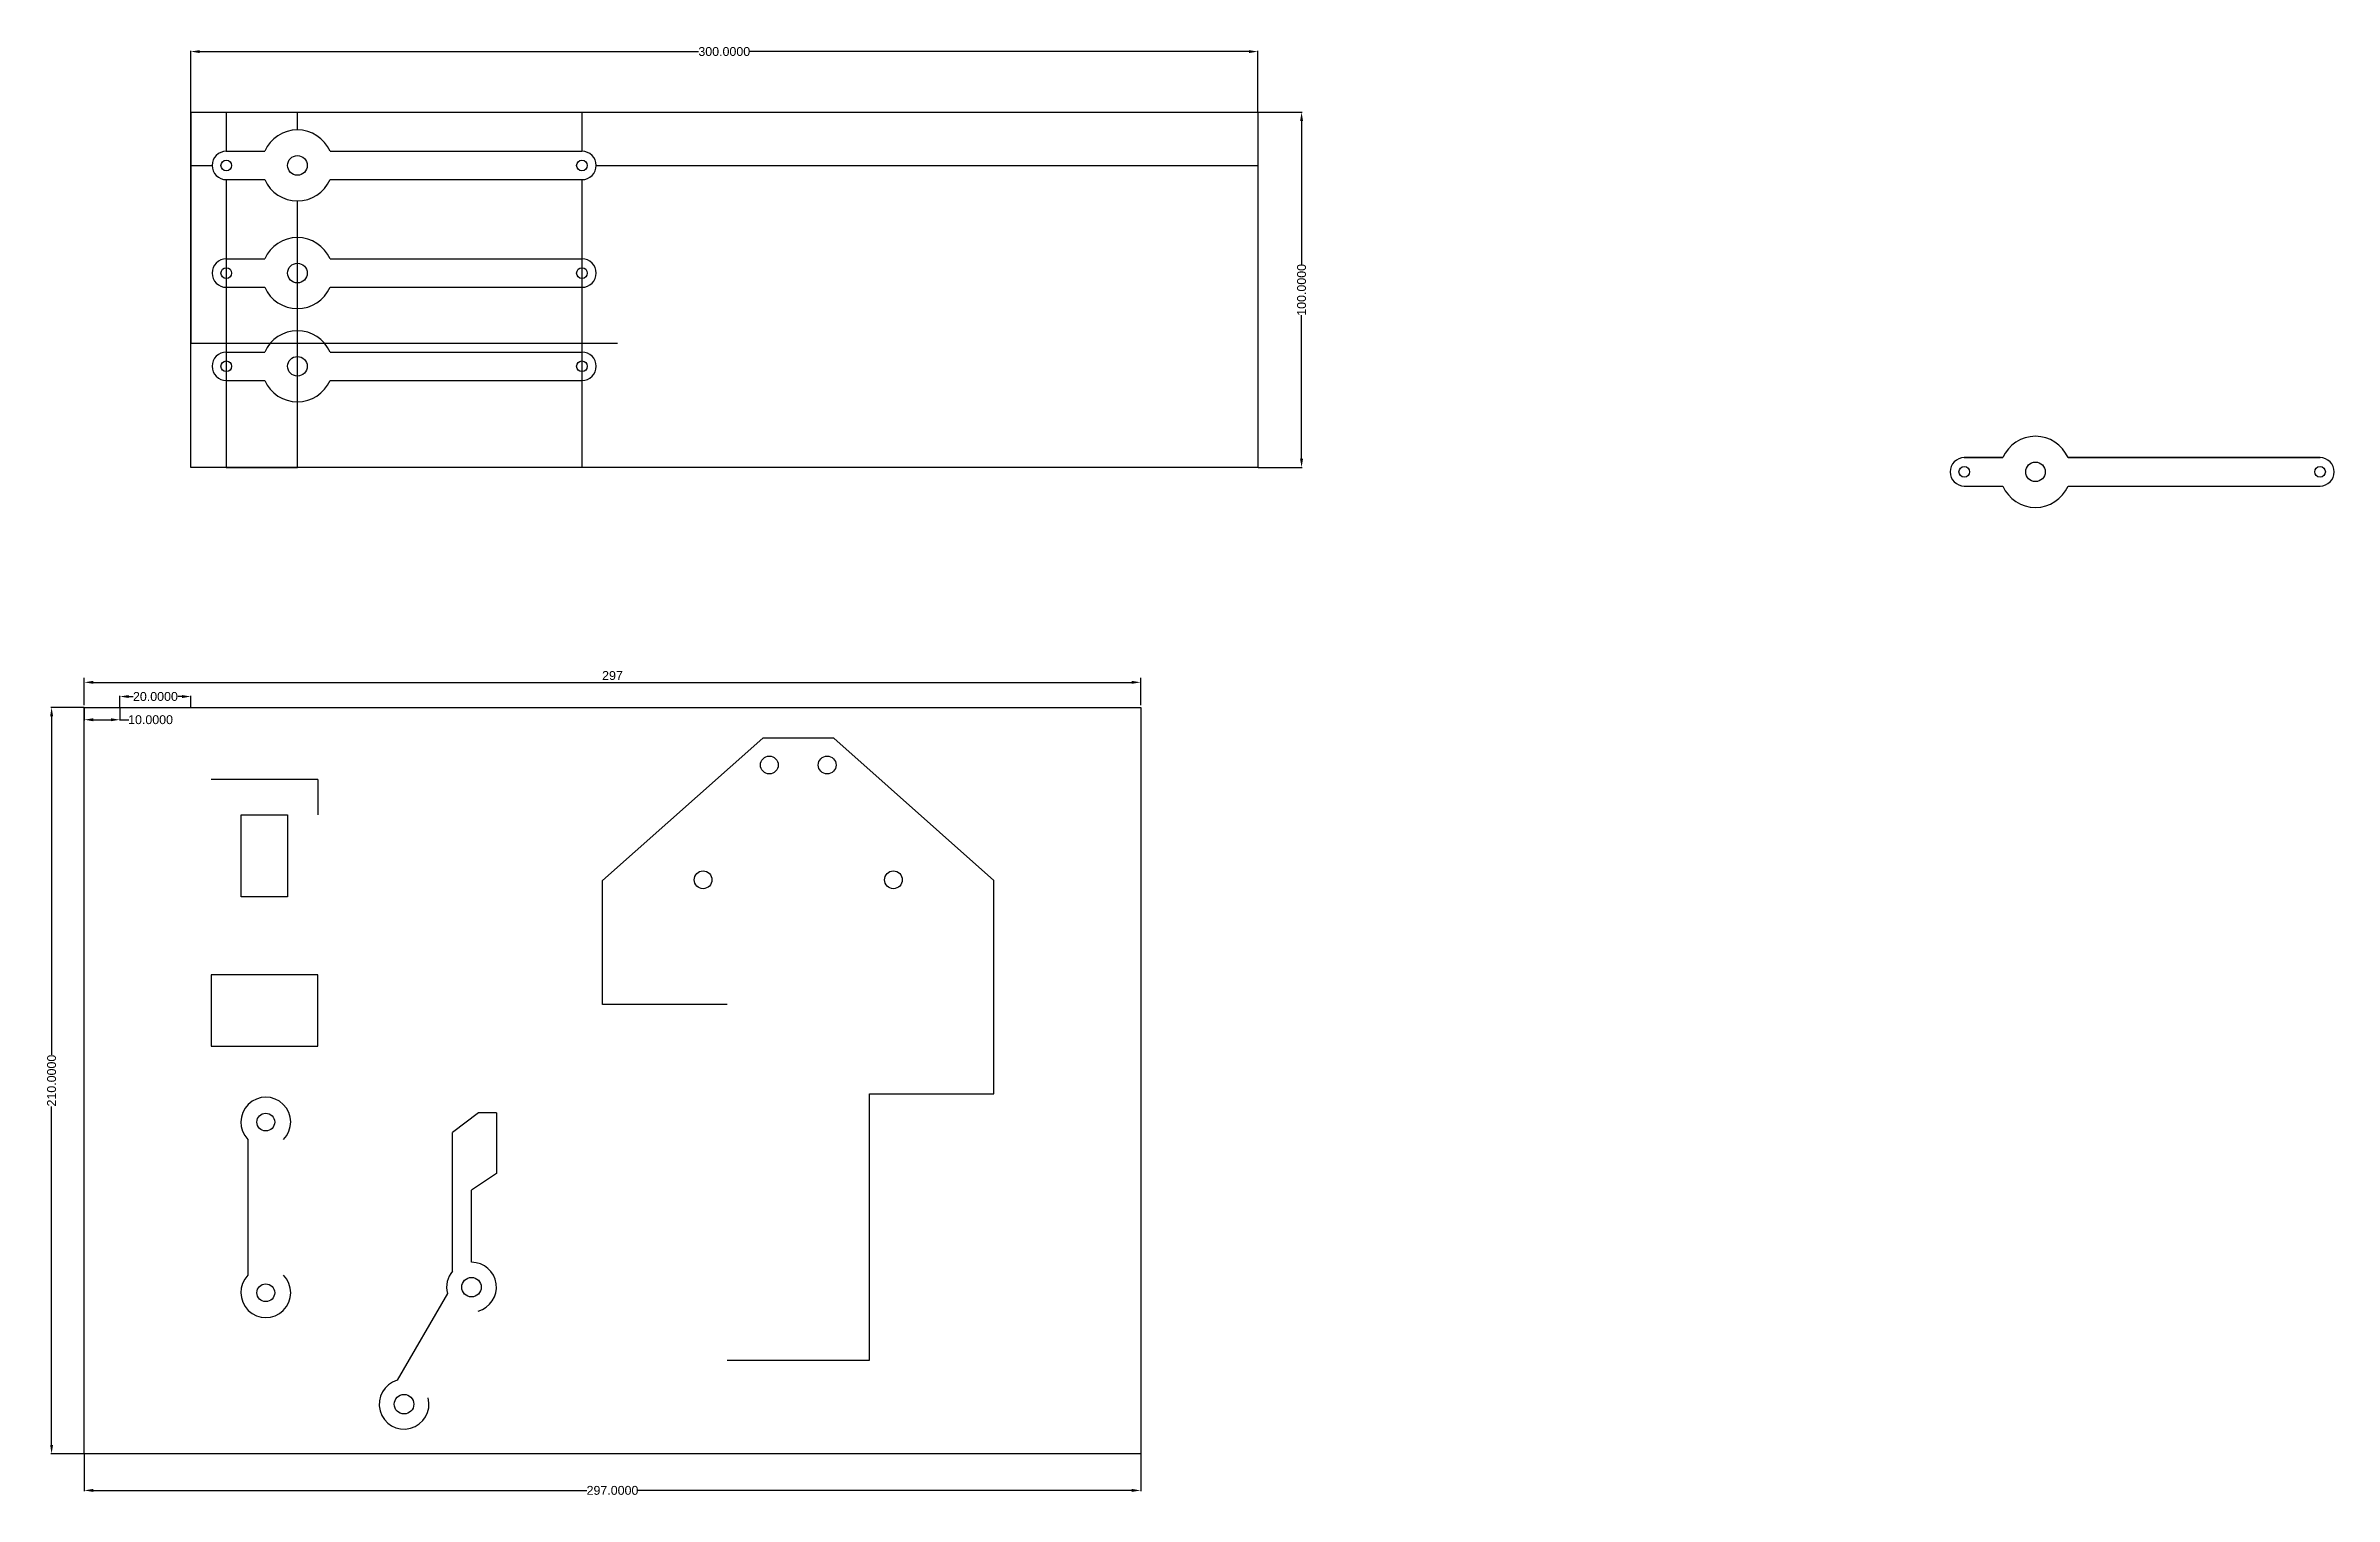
# Model space of a CAD drawing. Header units: millimetres. Extents: x 709 to 1352, y 1512 to 1920.
import ezdxf

# ---------------------------------------------------------------- set-up
doc = ezdxf.new("R2010")
doc.units = ezdxf.units.MM
doc.layers.get('Defpoints').update_dxf_attribs({"color": 5})
doc.layers.add('Construction', color=6, linetype='Continuous')
doc.styles.get("Standard").update_dxf_attribs({"font": 'arial.ttf'})
doc.dimstyles.new('ISO-25', dxfattribs={"dimtxt": 2.5, "dimasz": 2.5, "dimexe": 1.25, "dimexo": 0.625, "dimtad": 1, "dimtxsty": 'Standard', "dimcen": 2.5, "dimadec": 0, "dimazin": 0, "dimtfac": 1, "dimtmove": 0, "dimatfit": 3, "dimfxl": 1, "dimarcsym": 0})
doc.dimstyles.get("Standard").update_dxf_attribs({"dimtxt": 2.5, "dimasz": 2.5, "dimexe": 0.18, "dimexo": 0.0625, "dimgap": 0.09, "dimtad": 0, "dimdec": 4, "dimzin": 0, "dimdsep": 46, "dimtxsty": 'Standard', "dimcen": 0, "dimadec": 0, "dimazin": 0, "dimtfac": 1, "dimtdec": 4, "dimtofl": 0, "dimtmove": 0, "dimatfit": 3, "dimfxl": 1, "dimtolj": 1, "dimtzin": 0, "dimarcsym": 0})

# ---------------------------------------------------------------- blocks, each defined once
blk = doc.blocks.new('*D620')
at = {"color": 0, "lineweight": -2, "transparency": 16777216}
for p, q in [((719.5, 1734.07), (719.5, 1741.74)), ((722, 1740.49), (1014, 1740.49)), ((1016.5, 1734.07), (1016.5, 1741.74))]:
    blk.add_line(p, q, dxfattribs=at)
at = {"color": 0, "transparency": 16777216}
for points in [[(722, 1740.91), (722, 1740.07), (719.5, 1740.49)], [(1014, 1740.91), (1014, 1740.07), (1016.5, 1740.49)]]:
    blk.add_solid(points, dxfattribs=at)
at = {"layer": 'Defpoints', "color": 0, "transparency": 16777216}
for p in [(1016.5, 1740.49), (719.5, 1733.45), (1016.5, 1733.45)]:
    blk.add_point(p, dxfattribs=at)
at = {"color": 0, "transparency": 16777216, "insert": (868, 1742.39), "char_height": 2.5, "attachment_point": 5}
blk.add_mtext('297', dxfattribs=at)
blk = doc.blocks.new('*D621')
at = {"color": 0, "lineweight": -2, "transparency": 16777216}
for p, q in [((719.5, 1523.39), (719.5, 1512.98)), ((1016.5, 1523.39), (1016.5, 1512.98)), ((722, 1513.16), (860.76, 1513.16)), ((1014, 1513.16), (875.24, 1513.16))]:
    blk.add_line(p, q, dxfattribs=at)
at = {"color": 0, "transparency": 16777216}
for points in [[(722, 1513.58), (722, 1512.74), (719.5, 1513.16)], [(1014, 1513.58), (1014, 1512.74), (1016.5, 1513.16)]]:
    blk.add_solid(points, dxfattribs=at)
at = {"layer": 'Defpoints', "color": 0, "transparency": 16777216}
for p in [(719.5, 1523.45), (1016.5, 1523.45), (1016.5, 1513.16)]:
    blk.add_point(p, dxfattribs=at)
at = {"color": 0, "transparency": 16777216, "insert": (868, 1513.16), "char_height": 2.5, "attachment_point": 5}
blk.add_mtext('\\A1;297.0000', dxfattribs=at)
blk = doc.blocks.new('*D622')
at = {"color": 0, "lineweight": -2, "transparency": 16777216}
for p, q in [((719.44, 1733.45), (710.13, 1733.45)), ((710.31, 1730.95), (710.31, 1635.69)), ((710.31, 1525.95), (710.31, 1621.21)), ((719.44, 1523.45), (710.13, 1523.45))]:
    blk.add_line(p, q, dxfattribs=at)
at = {"color": 0, "transparency": 16777216}
for points in [[(709.9, 1730.95), (710.73, 1730.95), (710.31, 1733.45)], [(709.9, 1525.95), (710.73, 1525.95), (710.31, 1523.45)]]:
    blk.add_solid(points, dxfattribs=at)
at = {"layer": 'Defpoints', "color": 0, "transparency": 16777216}
for p in [(719.5, 1733.45), (710.31, 1523.45), (719.5, 1523.45)]:
    blk.add_point(p, dxfattribs=at)
at = {"color": 0, "transparency": 16777216, "insert": (710.31, 1628.45), "char_height": 2.5, "attachment_point": 5, "rotation": 90}
blk.add_mtext('\\A1;210.0000', dxfattribs=at)
blk = doc.blocks.new('*D623')
at = {"color": 0, "lineweight": -2, "transparency": 16777216}
for p, q in [((749.43, 1900.97), (749.43, 1918.12)), ((751.93, 1917.94), (892.21, 1917.94)), ((1046.93, 1917.94), (906.64, 1917.94)), ((1049.43, 1900.97), (1049.43, 1918.12))]:
    blk.add_line(p, q, dxfattribs=at)
at = {"color": 0, "transparency": 16777216}
for points in [[(751.93, 1918.35), (751.93, 1917.52), (749.43, 1917.94)], [(1046.93, 1918.35), (1046.93, 1917.52), (1049.43, 1917.94)]]:
    blk.add_solid(points, dxfattribs=at)
at = {"layer": 'Defpoints', "color": 0, "transparency": 16777216}
for p in [(1049.43, 1917.94), (749.43, 1900.9), (1049.43, 1900.9)]:
    blk.add_point(p, dxfattribs=at)
at = {"color": 0, "transparency": 16777216, "insert": (899.43, 1917.94), "char_height": 2.5, "attachment_point": 5}
blk.add_mtext('\\A1;300.0000', dxfattribs=at)
blk = doc.blocks.new('*D624')
at = {"color": 0, "lineweight": -2, "transparency": 16777216}
for p, q in [((1049.49, 1900.9), (1061.92, 1900.9)), ((1061.74, 1898.4), (1061.74, 1858)), ((1061.74, 1803.4), (1061.74, 1843.81)), ((1049.49, 1800.9), (1061.92, 1800.9))]:
    blk.add_line(p, q, dxfattribs=at)
at = {"color": 0, "transparency": 16777216}
for points in [[(1061.32, 1898.4), (1062.15, 1898.4), (1061.74, 1900.9)], [(1061.32, 1803.4), (1062.15, 1803.4), (1061.74, 1800.9)]]:
    blk.add_solid(points, dxfattribs=at)
at = {"layer": 'Defpoints', "color": 0, "transparency": 16777216}
for p in [(1049.43, 1900.9), (1049.43, 1800.9), (1061.74, 1800.9)]:
    blk.add_point(p, dxfattribs=at)
at = {"color": 0, "transparency": 16777216, "insert": (1061.74, 1850.9), "char_height": 2.5, "attachment_point": 5, "rotation": 90}
blk.add_mtext('\\A1;100.0000', dxfattribs=at)
blk = doc.blocks.new('*D625')
at = {"color": 0, "lineweight": -2, "transparency": 16777216}
for p, q in [((729.5, 1733.51), (729.5, 1736.68)), ((732, 1736.5), (733.23, 1736.5)), ((747, 1736.5), (745.77, 1736.5)), ((749.5, 1733.51), (749.5, 1736.68))]:
    blk.add_line(p, q, dxfattribs=at)
at = {"color": 0, "transparency": 16777216}
for points in [[(732, 1736.91), (732, 1736.08), (729.5, 1736.5)], [(747, 1736.91), (747, 1736.08), (749.5, 1736.5)]]:
    blk.add_solid(points, dxfattribs=at)
at = {"layer": 'Defpoints', "color": 0, "transparency": 16777216}
for p in [(729.5, 1733.45), (749.5, 1736.5), (749.5, 1733.45)]:
    blk.add_point(p, dxfattribs=at)
at = {"color": 0, "transparency": 16777216, "insert": (739.5, 1736.5), "char_height": 2.5, "attachment_point": 5}
blk.add_mtext('\\A1;20.0000', dxfattribs=at)
blk = doc.blocks.new('*D626')
at = {"color": 0, "lineweight": -2, "transparency": 16777216}
for p, q in [((719.5, 1733.39), (719.5, 1729.79)), ((729.5, 1733.39), (729.5, 1729.79)), ((722, 1729.97), (727, 1729.97)), ((729.5, 1729.97), (732, 1729.97))]:
    blk.add_line(p, q, dxfattribs=at)
at = {"color": 0, "transparency": 16777216}
for points in [[(722, 1730.39), (722, 1729.55), (719.5, 1729.97)], [(727, 1730.39), (727, 1729.55), (729.5, 1729.97)]]:
    blk.add_solid(points, dxfattribs=at)
at = {"layer": 'Defpoints', "color": 0, "transparency": 16777216}
for p in [(719.5, 1733.45), (729.5, 1733.45), (729.5, 1729.97)]:
    blk.add_point(p, dxfattribs=at)
at = {"color": 0, "transparency": 16777216, "insert": (738.13, 1729.97), "char_height": 2.5, "attachment_point": 5}
blk.add_mtext('\\A1;10.0000', dxfattribs=at)

msp = doc.modelspace()

# ---------------------------------------------------------------- linework, layer by layer
at = {"layer": 'Construction', "color": 2}
for p, q in [((749.42554, 1900.90486), (1049.42554, 1900.90486)), ((749.42554, 1800.90486), (749.42554, 1900.90486)), ((749.42554, 1900.90486), (749.42554, 1885.90486)), ((749.42554, 1900.90486), (759.42554, 1900.90486)), ((749.42554, 1900.90486), (749.42554, 1900.90486)), ((749.42554, 1900.90486), (749.42554, 1889.90486)), ((749.42554, 1900.90486), (749.42554, 1889.90486)), ((759.42554, 1900.90486), (759.42554, 1889.90486)), ((779.42554, 1900.90486), (859.42554, 1900.90486)), ((779.42554, 1895.90486), (779.42554, 1900.90486)), ((859.42554, 1900.90486), (859.42554, 1889.90486)), ((1049.42554, 1900.90486), (1049.42554, 1800.90486)), ((749.42554, 1885.90486), (755.42554, 1885.90486)), ((749.42554, 1885.90486), (749.42554, 1835.90486)), ((759.42554, 1889.90486), (770.26039, 1889.90486)), ((788.5907, 1889.90486), (859.42554, 1889.90486)), ((863.42554, 1885.90486), (1049.42554, 1885.90486)), ((759.42554, 1881.90486), (770.26039, 1881.90486)), ((759.42554, 1881.90486), (759.42554, 1800.90486)), ((788.5907, 1881.90486), (859.42554, 1881.90486)), ((859.42554, 1881.90486), (859.42554, 1800.90486)), ((779.42554, 1800.90486), (779.42554, 1875.90486)), ((759.42554, 1859.61704), (770.26039, 1859.61704)), ((788.5907, 1859.61704), (859.42554, 1859.61704)), ((759.42554, 1851.61704), (770.26039, 1851.61704)), ((788.5907, 1851.61704), (859.42554, 1851.61704)), ((749.42554, 1835.90486), (869.42554, 1835.90486)), ((759.42554, 1833.40476), (770.26039, 1833.40476)), ((788.5907, 1833.40476), (859.42554, 1833.40476)), ((759.42554, 1825.40476), (770.26039, 1825.40476)), ((788.5907, 1825.40476), (859.42554, 1825.40476)), ((1248.06688, 1803.69791), (1258.90172, 1803.69791)), ((1277.23203, 1803.69791), (1348.06688, 1803.69791)), ((1049.42554, 1800.90486), (749.42554, 1800.90486)), ((759.42554, 1800.90486), (779.42554, 1800.90486)), ((1248.06688, 1795.69791), (1258.90172, 1795.69791)), ((1277.23203, 1795.69791), (1348.06688, 1795.69791)), ((719.50054, 1523.44832), (719.50054, 1733.44832)), ((719.50054, 1733.44832), (1016.50054, 1733.44832)), ((1016.50054, 1733.44832), (1016.50054, 1523.44832)), ((910.22828, 1724.7482), (865.22828, 1684.7682)), ((930.22828, 1724.7482), (910.22828, 1724.7482)), ((930.22828, 1724.7482), (975.22828, 1684.7682)), ((785.13795, 1713.17316), (755.13795, 1713.17316)), ((785.13795, 1713.17316), (785.13795, 1703.17316)), ((763.63795, 1680.17316), (763.63795, 1703.17316)), ((763.63795, 1703.17316), (776.63795, 1703.17316)), ((776.63795, 1703.17316), (776.63795, 1680.17316)), ((776.63795, 1680.17316), (763.63795, 1680.17316)), ((865.22828, 1649.8482), (865.22828, 1684.7682)), ((975.22828, 1624.7682), (975.22828, 1684.7682)), ((785.13795, 1638.17316), (785.13795, 1658.17316)), ((900.22828, 1649.8482), (865.22828, 1649.8482)), ((755.13795, 1638.17316), (785.13795, 1638.17316)), ((940.22828, 1549.8482), (940.22828, 1624.7682)), ((940.22828, 1624.7682), (975.22828, 1624.7682)), ((830.36821, 1619.34212), (823.02821, 1613.82212)), ((835.36821, 1619.34212), (830.36821, 1619.34212)), ((835.36821, 1619.34212), (835.36821, 1602.34212)), ((765.52778, 1611.87844), (765.52778, 1573.6764)), ((823.02821, 1574.86809), (823.02821, 1613.82212)), ((835.36821, 1602.34212), (828.36821, 1597.61212)), ((828.36821, 1577.34212), (828.36821, 1597.61212)), ((821.59027, 1568.59297), (807.51271, 1544.15575)), ((900.22828, 1549.8482), (940.22828, 1549.8482)), ((1016.50054, 1523.44832), (719.50054, 1523.44832))]:
    msp.add_line(p, q, dxfattribs=at)
for points in [[(1348.06688, 1803.69791), (1277.23203, 1803.69791, 0.654653671), (1258.90172, 1803.69791), (1248.06688, 1803.69791, 1), (1248.06688, 1795.69791), (1258.90172, 1795.69791, 0.654653671), (1277.23203, 1795.69791), (1348.06688, 1795.69791, 1)], [(1270.81688, 1799.69791, -1), (1265.31688, 1799.69791, -1)], [(1246.56688, 1799.69791, -1), (1249.56688, 1799.69791, -1)], [(1349.56688, 1799.69791, -1), (1346.56688, 1799.69791, -1)], [(909.59828, 1717.2282, -1), (914.59828, 1717.2282, -1)], [(925.85828, 1717.2282, -1), (930.85828, 1717.2282, -1)], [(773.02778, 1568.77742, -1), (768.02778, 1568.77742, -1)], [(825.61821, 1570.34212, -1), (831.11821, 1570.34212, -1)], [(812.14821, 1537.41212, -1), (806.64821, 1537.41212, -1)]]:
    msp.add_lwpolyline(points, format="xyb", close=True, dxfattribs=at)
msp.add_lwpolyline([(785.13795, 1658.17316), (755.13795, 1658.17316), (755.13795, 1638.17316), (785.13795, 1638.17316)], close=True, dxfattribs=at)
for centre, radius in [((759.42554, 1885.90486), 1.5), ((779.42554, 1885.90486), 2.75), ((859.42554, 1885.90486), 1.5), ((759.42554, 1855.61704), 1.5), ((779.42554, 1855.61704), 2.75), ((859.42554, 1855.61704), 1.5), ((759.42554, 1829.40476), 1.5), ((779.42554, 1829.40476), 2.75), ((859.42554, 1829.40476), 1.5), ((1268.06688, 1799.69791), 2.75), ((1248.06688, 1799.69791), 1.5), ((1348.06688, 1799.69791), 1.5), ((893.47828, 1684.9382), 2.5), ((946.97828, 1684.9382), 2.5), ((770.52778, 1616.77742), 2.5)]:
    msp.add_circle(centre, radius, dxfattribs=at)
for centre, radius, start, end in [((779.42554, 1885.90486), 10, 23.57817848, 156.42182152), ((759.42554, 1885.90486), 4, 90, 270), ((859.42554, 1885.90486), 4, 270, 90), ((779.42554, 1885.90486), 10, 203.57817848, 336.42182152), ((759.42554, 1855.61704), 4, 90, 270), ((779.42554, 1855.61704), 10, 23.57817848, 156.42182152), ((859.42554, 1855.61704), 4, 270, 90), ((779.42554, 1855.61704), 10, 203.57817848, 336.42182152), ((779.42554, 1829.40476), 10, 23.57817848, 156.42182152), ((759.42554, 1829.40476), 4, 90, 270), ((859.42554, 1829.40476), 4, 270, 90), ((779.42554, 1829.40476), 10, 203.57817848, 336.42182152), ((1268.06688, 1799.69791), 10, 23.57817848, 156.42182152), ((1248.06688, 1799.69791), 4, 90, 270), ((1348.06688, 1799.69791), 4, 270, 90), ((1268.06688, 1799.69791), 10, 203.57817848, 336.42182152), ((770.52778, 1616.77742), 7, 315.5846914, 224.4153086), ((828.36821, 1570.34212), 7, 285.63971795, 90), ((770.52778, 1568.77742), 7, 135.5846914, 44.4153086), ((828.36821, 1570.34212), 7, 139.71672887, 194.47033515), ((809.39982, 1537.41492), 7, 105.63971795, 14.47033515)]:
    msp.add_arc(centre, radius, start, end, dxfattribs=at)

# ---------------------------------------------------------------- dimensions: what is measured, and where the dimension line sits
at = {"color": 2}
for base, p1, p2, dimstyle, picture, middle in [((1049.42554, 1917.9373), (749.42554, 1900.90486), (1049.42554, 1900.90486), 'Standard', '*D623', (899.42554, 1917.9373)), ((1016.50054, 1740.49018), (719.50054, 1733.44832), (1016.50054, 1733.44832), 'ISO-25', '*D620', (868.00054, 1742.39161)), ((749.50054, 1736.49642), (729.50054, 1733.44832), (749.50054, 1733.44832), 'Standard', '*D625', (739.50054, 1736.49642)), ((729.50054, 1729.97068), (719.50054, 1733.44832), (729.50054, 1733.44832), 'Standard', '*D626', (738.12908, 1729.97068)), ((1016.50054, 1513.15893), (719.50054, 1523.44832), (1016.50054, 1523.44832), 'Standard', '*D621', (868.00054, 1513.15893))]:
    dim = msp.add_linear_dim(base=base, p1=p1, p2=p2, dimstyle=dimstyle, dxfattribs=at)
    dim.commit()
    dim.dimension.update_dxf_attribs({"geometry": picture, "text_midpoint": middle})
for base, p1, p2, picture, middle in [((1061.73831, 1800.90486), (1049.42554, 1900.90486), (1049.42554, 1800.90486), '*D624', (1061.73831, 1850.90486)), ((710.31183, 1523.44832), (719.50054, 1733.44832), (719.50054, 1523.44832), '*D622', (710.31183, 1628.44832))]:
    dim = msp.add_linear_dim(base=base, p1=p1, p2=p2, angle=90, dimstyle='Standard', dxfattribs=at)
    dim.commit()
    dim.dimension.update_dxf_attribs({"geometry": picture, "text_midpoint": middle})

doc.saveas('drawing.dxf')
